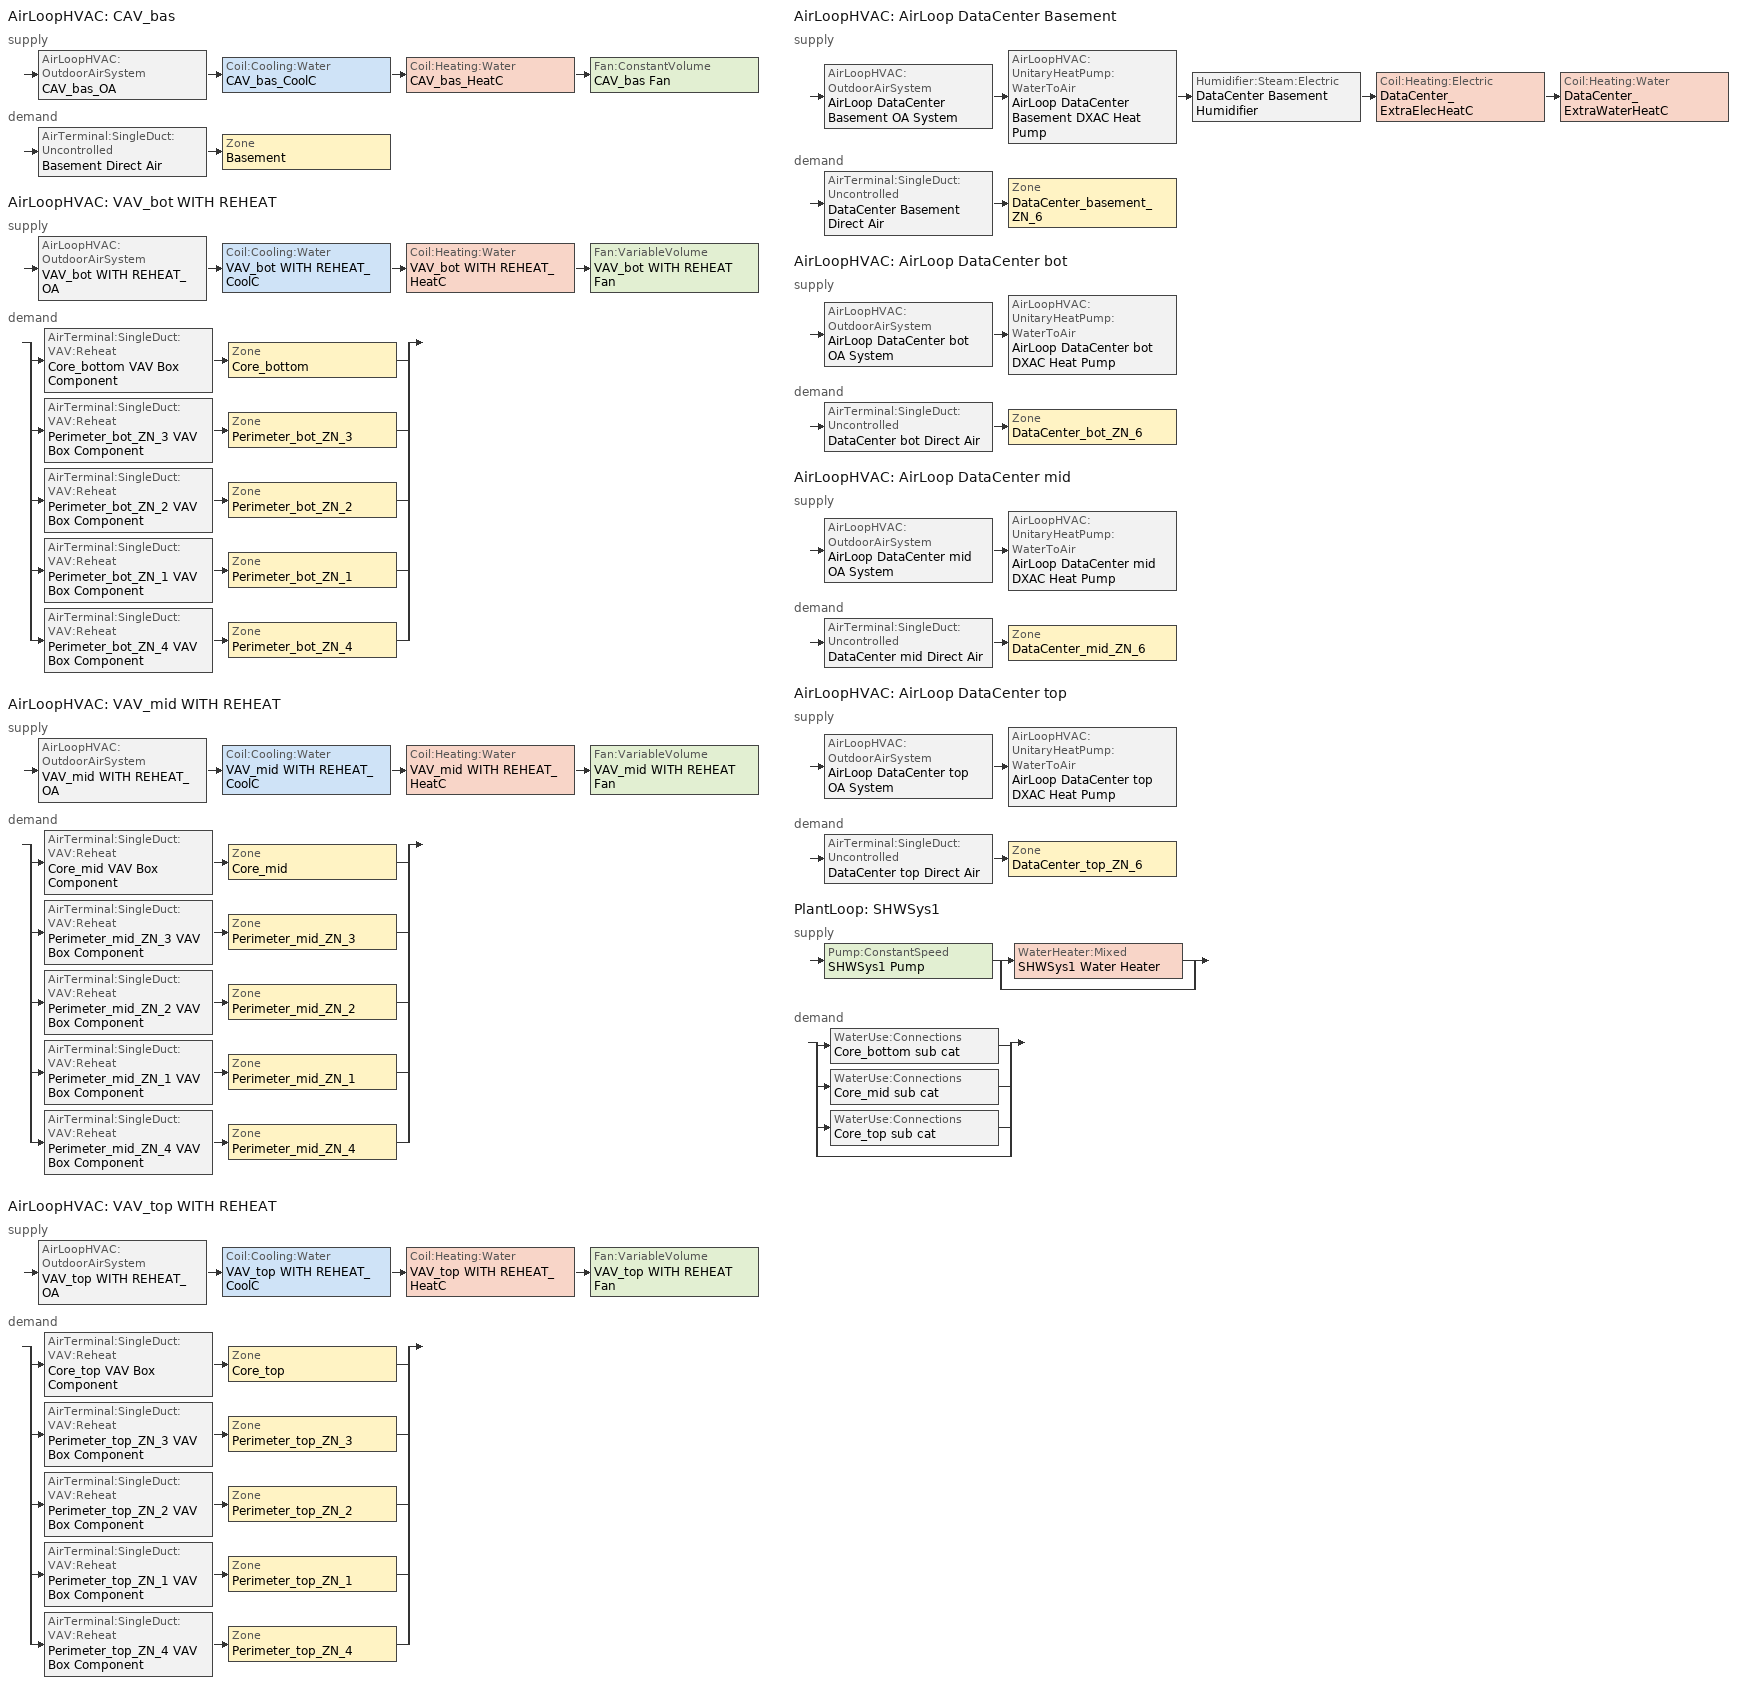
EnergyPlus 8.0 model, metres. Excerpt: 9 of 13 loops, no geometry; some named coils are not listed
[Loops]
AirLoopHVAC 'CAV_bas'
 supply: AirLoopHVAC:OutdoorAirSystem 'CAV_bas_OA' > Coil:Cooling:Water 'CAV_bas_CoolC' > Coil:Heating:Water 'CAV_bas_HeatC' > Fan:ConstantVolume 'CAV_bas Fan'
 demand: AirTerminal:SingleDuct:Uncontrolled 'Basement Direct Air' > Zone 'Basement'
AirLoopHVAC 'VAV_bot WITH REHEAT'
 supply: AirLoopHVAC:OutdoorAirSystem 'VAV_bot WITH REHEAT_OA' > Coil:Cooling:Water 'VAV_bot WITH REHEAT_CoolC' > Coil:Heating:Water 'VAV_bot WITH REHEAT_HeatC' > Fan:VariableVolume 'VAV_bot WITH REHEAT Fan'
 demand: split
  | AirTerminal:SingleDuct:VAV:Reheat 'Core_bottom VAV Box Component' > Zone 'Core_bottom'
  | AirTerminal:SingleDuct:VAV:Reheat 'Perimeter_bot_ZN_3 VAV Box Component' > Zone 'Perimeter_bot_ZN_3'
  | AirTerminal:SingleDuct:VAV:Reheat 'Perimeter_bot_ZN_2 VAV Box Component' > Zone 'Perimeter_bot_ZN_2'
  | AirTerminal:SingleDuct:VAV:Reheat 'Perimeter_bot_ZN_1 VAV Box Component' > Zone 'Perimeter_bot_ZN_1'
  | AirTerminal:SingleDuct:VAV:Reheat 'Perimeter_bot_ZN_4 VAV Box Component' > Zone 'Perimeter_bot_ZN_4'
AirLoopHVAC 'VAV_mid WITH REHEAT'
 supply: AirLoopHVAC:OutdoorAirSystem 'VAV_mid WITH REHEAT_OA' > Coil:Cooling:Water 'VAV_mid WITH REHEAT_CoolC' > Coil:Heating:Water 'VAV_mid WITH REHEAT_HeatC' > Fan:VariableVolume 'VAV_mid WITH REHEAT Fan'
 demand: split
  | AirTerminal:SingleDuct:VAV:Reheat 'Core_mid VAV Box Component' > Zone 'Core_mid'
  | AirTerminal:SingleDuct:VAV:Reheat 'Perimeter_mid_ZN_3 VAV Box Component' > Zone 'Perimeter_mid_ZN_3'
  | AirTerminal:SingleDuct:VAV:Reheat 'Perimeter_mid_ZN_2 VAV Box Component' > Zone 'Perimeter_mid_ZN_2'
  | AirTerminal:SingleDuct:VAV:Reheat 'Perimeter_mid_ZN_1 VAV Box Component' > Zone 'Perimeter_mid_ZN_1'
  | AirTerminal:SingleDuct:VAV:Reheat 'Perimeter_mid_ZN_4 VAV Box Component' > Zone 'Perimeter_mid_ZN_4'
AirLoopHVAC 'VAV_top WITH REHEAT'
 supply: AirLoopHVAC:OutdoorAirSystem 'VAV_top WITH REHEAT_OA' > Coil:Cooling:Water 'VAV_top WITH REHEAT_CoolC' > Coil:Heating:Water 'VAV_top WITH REHEAT_HeatC' > Fan:VariableVolume 'VAV_top WITH REHEAT Fan'
 demand: split
  | AirTerminal:SingleDuct:VAV:Reheat 'Core_top VAV Box Component' > Zone 'Core_top'
  | AirTerminal:SingleDuct:VAV:Reheat 'Perimeter_top_ZN_3 VAV Box Component' > Zone 'Perimeter_top_ZN_3'
  | AirTerminal:SingleDuct:VAV:Reheat 'Perimeter_top_ZN_2 VAV Box Component' > Zone 'Perimeter_top_ZN_2'
  | AirTerminal:SingleDuct:VAV:Reheat 'Perimeter_top_ZN_1 VAV Box Component' > Zone 'Perimeter_top_ZN_1'
  | AirTerminal:SingleDuct:VAV:Reheat 'Perimeter_top_ZN_4 VAV Box Component' > Zone 'Perimeter_top_ZN_4'
AirLoopHVAC 'AirLoop DataCenter Basement'
 supply: AirLoopHVAC:OutdoorAirSystem 'AirLoop DataCenter Basement OA System' > AirLoopHVAC:UnitaryHeatPump:WaterToAir 'AirLoop DataCenter Basement DXAC Heat Pump' > Humidifier:Steam:Electric 'DataCenter Basement Humidifier' > Coil:Heating:Electric 'DataCenter_ExtraElecHeatC' > Coil:Heating:Water 'DataCenter_ExtraWaterHeatC'
 demand: AirTerminal:SingleDuct:Uncontrolled 'DataCenter Basement Direct Air' > Zone 'DataCenter_basement_ZN_6'
AirLoopHVAC 'AirLoop DataCenter bot'
 supply: AirLoopHVAC:OutdoorAirSystem 'AirLoop DataCenter bot OA System' > AirLoopHVAC:UnitaryHeatPump:WaterToAir 'AirLoop DataCenter bot DXAC Heat Pump'
 demand: AirTerminal:SingleDuct:Uncontrolled 'DataCenter bot Direct Air' > Zone 'DataCenter_bot_ZN_6'
AirLoopHVAC 'AirLoop DataCenter mid'
 supply: AirLoopHVAC:OutdoorAirSystem 'AirLoop DataCenter mid OA System' > AirLoopHVAC:UnitaryHeatPump:WaterToAir 'AirLoop DataCenter mid DXAC Heat Pump'
 demand: AirTerminal:SingleDuct:Uncontrolled 'DataCenter mid Direct Air' > Zone 'DataCenter_mid_ZN_6'
AirLoopHVAC 'AirLoop DataCenter top'
 supply: AirLoopHVAC:OutdoorAirSystem 'AirLoop DataCenter top OA System' > AirLoopHVAC:UnitaryHeatPump:WaterToAir 'AirLoop DataCenter top DXAC Heat Pump'
 demand: AirTerminal:SingleDuct:Uncontrolled 'DataCenter top Direct Air' > Zone 'DataCenter_top_ZN_6'
PlantLoop 'SHWSys1'
 supply: Pump:ConstantSpeed 'SHWSys1 Pump' > split
  | WaterHeater:Mixed 'SHWSys1 Water Heater'
  | bypass
 demand: split
  | WaterUse:Connections 'Core_bottom sub cat'
  | WaterUse:Connections 'Core_mid sub cat'
  | WaterUse:Connections 'Core_top sub cat'
  | bypass
[Sizing:Zone] Zone Cooling Design Supply Air Temperature Input Method=SupplyAirTemperature; Zone Cooling Design Supply Air Temperature {C}=12.8; Zone Heating Design Supply Air Temperature Input Method=SupplyAirTemperature; Zone Heating Design Supply Air Temperature {C}=40; Zone Cooling Design Supply Air Humidity Ratio {kg-H2O/kg-air}=0.0085; Zone Heating Design Supply Air Humidity Ratio {kg-H2O/kg-air}=0.008; Zone Heating Sizing Factor=0; Cooling Design Air Flow Method=DesignDay; Cooling Design Air Flow Rate {m3/s}=0; Cooling Minimum Air Flow {m3/s}=0; Cooling Minimum Air Flow Fraction=0; Heating Design Air Flow Method=DesignDay; Heating Design Air Flow Rate {m3/s}=0
Name | Design Specification Outdoor Air Object | Zone Cooling Sizing Factor
Basement | SZ DSOA Basement | 0
Core_bottom | SZ DSOA Core_bottom | 0
Core_mid | SZ DSOA Core_mid | 0
Core_top | SZ DSOA Core_top | 0
Perimeter_bot_ZN_3 | SZ DSOA Perimeter_bot_ZN_3 | 0
Perimeter_bot_ZN_2 | SZ DSOA Perimeter_bot_ZN_2 | 0
Perimeter_bot_ZN_1 | SZ DSOA Perimeter_bot_ZN_1 | 0
Perimeter_bot_ZN_4 | SZ DSOA Perimeter_bot_ZN_4 | 0
Perimeter_mid_ZN_3 | SZ DSOA Perimeter_mid_ZN_3 | 0
Perimeter_mid_ZN_2 | SZ DSOA Perimeter_mid_ZN_2 | 0
Perimeter_mid_ZN_1 | SZ DSOA Perimeter_mid_ZN_1 | 0
Perimeter_mid_ZN_4 | SZ DSOA Perimeter_mid_ZN_4 | 0
Perimeter_top_ZN_3 | SZ DSOA Perimeter_top_ZN_3 | 0
Perimeter_top_ZN_2 | SZ DSOA Perimeter_top_ZN_2 | 0
Perimeter_top_ZN_1 | SZ DSOA Perimeter_top_ZN_1 | 0
Perimeter_top_ZN_4 | SZ DSOA Perimeter_top_ZN_4 | 0
DataCenter_basement_ZN_6 | SZ DSOA DataCenter_basement_ZN_6 | 1.2
DataCenter_bot_ZN_6 | SZ DSOA DataCenter_bot_ZN_6 | 1.2
DataCenter_mid_ZN_6 | SZ DSOA DataCenter_mid_ZN_6 | 1.2
DataCenter_top_ZN_6 | SZ DSOA DataCenter_top_ZN_6 | 1.2
[DesignSpecification:OutdoorAir]
Name | Outdoor Air Method | outside air flow per zone area {m3/s-m2} | Outdoor Air Flow per Zone {m3/s} | Outdoor Air Flow per Zone Floor Area {m3/s-m2} | Zone Outdoor Air Method | Outdoor Air Flow per Person {m3/s-person}
SZ DSOA Basement; SZ DSOA Core_bottom; SZ DSOA Core_mid; SZ DSOA Core_top; SZ DSOA Perimeter_bot_ZN_3; SZ DSOA Perimeter_bot_ZN_2; SZ DSOA Perimeter_bot_ZN_1; SZ DSOA Perimeter_bot_ZN_4; SZ DSOA Perimeter_mid_ZN_3; SZ DSOA Perimeter_mid_ZN_2; SZ DSOA Perimeter_mid_ZN_1; SZ DSOA Perimeter_mid_ZN_4; SZ DSOA Perimeter_top_ZN_3; SZ DSOA Perimeter_top_ZN_2; SZ DSOA Perimeter_top_ZN_1; SZ DSOA Perimeter_top_ZN_4 | Flow/Area | 0.000507968 | 0
SZ DSOA DataCenter_basement_ZN_6; SZ DSOA DataCenter_bot_ZN_6; SZ DSOA DataCenter_mid_ZN_6; SZ DSOA DataCenter_top_ZN_6 | Flow/Area |  | 0 | 0.000507968
CM DSOA Core_top; CM DSOA Perimeter_top_ZN_1; CM DSOA Perimeter_top_ZN_2; CM DSOA Perimeter_top_ZN_3; CM DSOA Perimeter_top_ZN_4; CM DSOA Core_bottom; CM DSOA Perimeter_bot_ZN_1; CM DSOA Perimeter_bot_ZN_2; CM DSOA Perimeter_bot_ZN_3; CM DSOA Perimeter_bot_ZN_4; CM DSOA Core_mid; CM DSOA Perimeter_mid_ZN_1; CM DSOA Perimeter_mid_ZN_2; CM DSOA Perimeter_mid_ZN_3; CM DSOA Perimeter_mid_ZN_4 |  |  |  | 0.000507968 | Sum | 1e-08
[Sizing:System] Type of Load to Size On=Sensible; Preheat Design Temperature {C}=7; Preheat Design Humidity Ratio {kgWater/kgDryAir}=0.008; Precool Design Temperature {C}=12.8; Precool Design Humidity Ratio {kgWater/kgDryAir}=0.008; Central Cooling Design Supply Air Temperature {C}=12.8; Sizing Option=Coincident; 100% Outdoor Air in Cooling=No; 100% Outdoor Air in Heating=No; Central Cooling Design Supply Air Humidity Ratio {kg-H2O/kg-Air}=0.0085; Central Heating Design Supply Air Humidity Ratio {kgWater/kgDryAir}=0.008; Cooling Design Air Flow Method=DesignDay; Cooling Design Air Flow Rate {m3/s}=0; Heating Design Air Flow Method=DesignDay; Heating Design Air Flow Rate {m3/s}=0; System Outdoor Air Method=ZoneSum
Name | Design Outdoor Air Flow Rate {m3/s} | Minimum System Air Flow Ratio | Central Heating Design Supply Air Temperature {C}
CAV_bas | AUTOSIZE | 1 | 40
VAV_bot WITH REHEAT; VAV_top WITH REHEAT | 2.98593 | 0.3 | 12.8
VAV_mid WITH REHEAT | 29.8592 | 0.3 | 12.8
AirLoop DataCenter Basement; AirLoop DataCenter bot; AirLoop DataCenter mid; AirLoop DataCenter top | autosize | 1 | 40
[Sizing:Plant]
SHWSys1: Loop Type=Heating; Design Loop Exit Temperature {C}=60; Loop Design Temperature Difference {deltaC}=5
[PlantLoop]
SHWSys1: Fluid Type=WATER; Plant Equipment Operation Scheme=SHWSys1 Loop Operation Scheme List; Maximum Loop Temperature {C}=60; Minimum Loop Temperature {C}=10; Maximum Loop Flow Rate {m3/s}=AUTOSIZE; Minimum Loop Flow Rate {m3/s}=0; Plant Loop Volume {m3}=AUTOSIZE; Load Distribution Scheme=Optimal
[PlantEquipmentOperationSchemes]
SHWSys1 Loop Operation Scheme List: Control Scheme 1=SHWSys1 Operation Scheme; Control Scheme 1 Schedule=PlantOnSched
[PlantEquipmentOperation:HeatingLoad]
SHWSys1 Operation Scheme: Load Range 1 Lower Limit {W}=0; Load Range 1 Upper Limit {W}=1000000000000000; Range 1 Equipment List=SHWSys1 Equipment List
[PlantEquipmentList]
SHWSys1 Equipment List: SHWSys1 Water Heater
[AirLoopHVAC]
Name | Design Supply Air Flow Rate {m3/s}
CAV_bas; VAV_bot WITH REHEAT; VAV_mid WITH REHEAT; VAV_top WITH REHEAT | AUTOSIZE
AirLoop DataCenter Basement; AirLoop DataCenter bot; AirLoop DataCenter mid; AirLoop DataCenter top | autosize
[SetpointManager:SingleZone:Reheat] Control Variable=Temperature; Minimum Supply Air Temperature {C}=10; Maximum Supply Air Temperature {C}=50
Name | Control Zone | Setpoint Node or NodeList
CAV_bas SupAirTemp Manager | Basement | CAV_bas Supply Equipment Outlet Node
DataCenter Basement SupAirTemp Manager | DataCenter_basement_ZN_6 | AirLoop DataCenter Basement Supply Air Outlet
DataCenter_bot_ZN_6 SupAirTemp Manager | DataCenter_bot_ZN_6 | AirLoop DataCenter bot Supply Air Outlet
DataCenter_mid_ZN_6 SupAirTemp Manager | DataCenter_mid_ZN_6 | AirLoop DataCenter mid Supply Air Outlet
DataCenter_top_ZN_6 SupAirTemp Manager | DataCenter_top_ZN_6 | AirLoop DataCenter top Supply Air Outlet
[SetpointManager:Scheduled] Control Variable=Temperature
Name | Schedule | Setpoint Node or NodeList
VAV_bot WITH REHEAT_HeatC SAT Manager | Heat-Supply-Air-Temp-Sch | VAV_bot WITH REHEAT Supply Equipment Outlet Node
VAV_mid WITH REHEAT_HeatC SAT Manager | Heat-Supply-Air-Temp-Sch | VAV_mid WITH REHEAT Supply Equipment Outlet Node
VAV_top WITH REHEAT_HeatC SAT Manager | Heat-Supply-Air-Temp-Sch | VAV_top WITH REHEAT Supply Equipment Outlet Node
SHWSys1 Loop Setpoint Manager | SHWSys1-Loop-Temp-Schedule | SHWSys1 Supply Outlet Node
[SetpointManager:SingleZone:Humidity:Minimum]
DataCenter_Basement Humidifier HUMRAT setpoint: Setpoint Node or NodeList=DataCenter_Humidifier-DataCenter_ExtraElecHeatCNode
[SetpointManager:MixedAir] Control Variable=Temperature
Name | Setpoint Node or NodeList
DataCenter_ExtraElecHeatC Air Temp Manager | DataCenter_ExtraElecHeatC-DataCenter_ExtraWaterHeatCNode
CAV_bas_CoolC SAT Manager | CAV_bas_CoolC-CAV_HeatCNode
CAV_bas_HeatC SAT Manager | CAV_bas_HeatC-CAV_FanNode
CAV_bas_OAMixed Air Temp Manager | CAV_bas_OA-CAV_CoolCNode
VAV_bot WITH REHEAT_CoolC SAT Manager | VAV_bot WITH REHEAT_CoolC-VAV WITH REHEAT_HeatCNode
VAV_bot WITH REHEAT_HeatC SAT Manager | VAV_bot WITH REHEAT_HeatC-VAV WITH REHEAT FanNode
VAV_bot WITH REHEAT_OAMixed Air Temp Manager | VAV_bot WITH REHEAT_OA-VAV WITH REHEAT_CoolCNode
VAV_mid WITH REHEAT_CoolC SAT Manager | VAV_mid WITH REHEAT_CoolC-VAV WITH REHEAT_HeatCNode
VAV_mid WITH REHEAT_HeatC SAT Manager | VAV_mid WITH REHEAT_HeatC-VAV WITH REHEAT FanNode
VAV_mid WITH REHEAT_OAMixed Air Temp Manager | VAV_mid WITH REHEAT_OA-VAV WITH REHEAT_CoolCNode
VAV_top WITH REHEAT_CoolC SAT Manager | VAV_top WITH REHEAT_CoolC-VAV WITH REHEAT_HeatCNode
VAV_top WITH REHEAT_HeatC SAT Manager | VAV_top WITH REHEAT_HeatC-VAV WITH REHEAT FanNode
VAV_top WITH REHEAT_OAMixed Air Temp Manager | VAV_top WITH REHEAT_OA-VAV WITH REHEAT_CoolCNode
DataCenter Basement OAMixed Air Temp Manager | DataCenter Basement Mixed Air Outlet
DataCenter bot OAMixed Air Temp Manager | DataCenter bot Mixed Air Outlet
DataCenter mid OAMixed Air Temp Manager | DataCenter mid Mixed Air Outlet
DataCenter top OAMixed Air Temp Manager | DataCenter top Mixed Air Outlet
[Controller:WaterCoil] Control Variable=Temperature; Actuator Variable=FLOW; Maximum Actuated Flow {m3/s}=AUTOSIZE; Minimum Actuated Flow {m3/s}=0
Name | Action | Controller Convergence Tolerance {deltaC}
CAV_bas_CoolC_Controller; VAV_bot WITH REHEAT_CoolC_Controller; VAV_mid WITH REHEAT_CoolC_Controller; VAV_top WITH REHEAT_CoolC_Controller | REVERSE
CAV_bas_HeatC_Controller; VAV_bot WITH REHEAT_HeatC_Controller; VAV_mid WITH REHEAT_HeatC_Controller; VAV_top WITH REHEAT_HeatC_Controller | NORMAL | 0.0001
DataCenter_bas_HeatC_Controller | NORMAL
[Controller:OutdoorAir] Economizer Control Action Type=ModulateFlow; Lockout Type=NoLockout; Minimum Limit Type=FixedMinimum; Minimum Outdoor Air Schedule=MinOA_MotorizedDamper_Sched
Name | Minimum Outdoor Air Flow Rate {m3/s} | Maximum Outdoor Air Flow Rate {m3/s} | Economizer Control Type | Economizer Maximum Limit Dry-Bulb Temperature {C} !- Economizer Maximum Limit Dry-Bulb Temperature {C} | Minimum Outdoor Air Flow Rate {m3/s}                      !- Minimum Outdoor Air Flow Rate {m3/s} | Economizer Maximum Limit Dry-Bulb Temperature {C}
CAV_bas_OA_Controller | AUTOSIZE | AUTOSIZE | DifferentialDryBulb | 12.7778
VAV_bot WITH REHEAT_OA_Controller; VAV_mid WITH REHEAT_OA_Controller |  | AUTOSIZE | DifferentialDryBulb | 12.7778 | AUTOSIZE
VAV_top WITH REHEAT_OA_Controller | AUTOSIZE | AUTOSIZE | DifferentialDryBulb |  |  | 12.7778
AirLoop DataCenter Basement OA Controller | autosize | autosize | NoEconomizer |  |  | 12.7778
AirLoop DataCenter bot OA Controller; AirLoop DataCenter mid OA Controller; AirLoop DataCenter top OA Controller | 0 | autosize | NoEconomizer | 12.7778
[Controller:MechanicalVentilation]
VAV_top WITH REHEAT_DCV: MinOA_MotorizedDamper_Sched, Yes, VentilationRateProcedure, Core_top, CM DSOA Core_top, CM DSZAD Core_top, Perimeter_top_ZN_1, CM DSOA Perimeter_top_ZN_1, CM DSZAD Perimeter_top_ZN_1, Perimeter_top_ZN_2, CM DSOA Perimeter_top_ZN_2, CM DSZAD Perimeter_top_ZN_2, Perimeter_top_ZN_3, CM DSOA Perimeter_top_ZN_3, CM DSZAD Perimeter_top_ZN_3, Perimeter_top_ZN_4, CM DSOA Perimeter_top_ZN_4, CM DSZAD Perimeter_top_ZN_4
VAV_bot WITH REHEAT_DCV: MinOA_MotorizedDamper_Sched, Yes, VentilationRateProcedure, Core_bottom, CM DSOA Core_bottom, CM DSZAD Core_bottom, Perimeter_bot_ZN_1, CM DSOA Perimeter_bot_ZN_1, CM DSZAD Perimeter_bot_ZN_1, Perimeter_bot_ZN_2, CM DSOA Perimeter_bot_ZN_2, CM DSZAD Perimeter_bot_ZN_2, Perimeter_bot_ZN_3, CM DSOA Perimeter_bot_ZN_3, CM DSZAD Perimeter_bot_ZN_3, Perimeter_bot_ZN_4, CM DSOA Perimeter_bot_ZN_4, CM DSZAD Perimeter_bot_ZN_4
VAV_mid WITH REHEAT_DCV: MinOA_MotorizedDamper_Sched, Yes, VentilationRateProcedure, Core_mid, CM DSOA Core_mid, CM DSZAD Core_mid, Perimeter_mid_ZN_1, CM DSOA Perimeter_mid_ZN_1, CM DSZAD Perimeter_mid_ZN_1, Perimeter_mid_ZN_2, CM DSOA Perimeter_mid_ZN_2, CM DSZAD Perimeter_mid_ZN_2, Perimeter_mid_ZN_3, CM DSOA Perimeter_mid_ZN_3, CM DSZAD Perimeter_mid_ZN_3, Perimeter_mid_ZN_4, CM DSOA Perimeter_mid_ZN_4, CM DSZAD Perimeter_mid_ZN_4
[DesignSpecification:ZoneAirDistribution]
CM DSZAD Core_top; CM DSZAD Core_bottom; CM DSZAD Core_mid: Zone Air Distribution Effectiveness in Cooling Mode 1=1; Zone Air Distribution Effectiveness in Heating Mode 1=1
CM DSZAD Perimeter_top_ZN_1; CM DSZAD Perimeter_bot_ZN_1; CM DSZAD Perimeter_mid_ZN_1: Zone Air Distribution Effectiveness in Cooling Mode 2=1; Zone Air Distribution Effectiveness in Heating Mode 2=1
CM DSZAD Perimeter_top_ZN_2; CM DSZAD Perimeter_bot_ZN_2; CM DSZAD Perimeter_mid_ZN_2: Zone Air Distribution Effectiveness in Cooling Mode 3=1; Zone Air Distribution Effectiveness in Heating Mode 3=1
CM DSZAD Perimeter_top_ZN_3; CM DSZAD Perimeter_bot_ZN_3; CM DSZAD Perimeter_mid_ZN_3: Zone Air Distribution Effectiveness in Cooling Mode 4=1; Zone Air Distribution Effectiveness in Heating Mode 4=1
CM DSZAD Perimeter_top_ZN_4; CM DSZAD Perimeter_bot_ZN_4; CM DSZAD Perimeter_mid_ZN_4: Zone Air Distribution Effectiveness in Cooling Mode 5=1; Zone Air Distribution Effectiveness in Heating Mode 5=1
[Zone equipment]
Basement: Basement Direct Air
Core_bottom: Core_bottom VAV Box Component
Core_mid: Core_mid VAV Box Component
Core_top: Core_top VAV Box Component
Perimeter_bot_ZN_3: Perimeter_bot_ZN_3 VAV Box Component
Perimeter_bot_ZN_2: Perimeter_bot_ZN_2 VAV Box Component
Perimeter_bot_ZN_1: Perimeter_bot_ZN_1 VAV Box Component
Perimeter_bot_ZN_4: Perimeter_bot_ZN_4 VAV Box Component
Perimeter_mid_ZN_3: Perimeter_mid_ZN_3 VAV Box Component
Perimeter_mid_ZN_2: Perimeter_mid_ZN_2 VAV Box Component
Perimeter_mid_ZN_1: Perimeter_mid_ZN_1 VAV Box Component
Perimeter_mid_ZN_4: Perimeter_mid_ZN_4 VAV Box Component
Perimeter_top_ZN_3: Perimeter_top_ZN_3 VAV Box Component
Perimeter_top_ZN_2: Perimeter_top_ZN_2 VAV Box Component
Perimeter_top_ZN_1: Perimeter_top_ZN_1 VAV Box Component
Perimeter_top_ZN_4: Perimeter_top_ZN_4 VAV Box Component
DataCenter_basement_ZN_6: DataCenter Basement Direct Air
DataCenter_bot_ZN_6: DataCenter bot Direct Air
DataCenter_mid_ZN_6: DataCenter mid Direct Air
DataCenter_top_ZN_6: DataCenter top Direct Air
[AirTerminal:SingleDuct:Uncontrolled]
Name | Availability Schedule | Maximum Air Flow Rate {m3/s}
Basement Direct Air | ALWAYS_ON | AUTOSIZE
DataCenter Basement Direct Air; DataCenter bot Direct Air; DataCenter mid Direct Air; DataCenter top Direct Air | Always_On | autosize
[AirTerminal:SingleDuct:VAV:Reheat] Availability Schedule=ALWAYS_ON; Maximum Air Flow Rate {m3/s}=AUTOSIZE; Zone Minimum Air Flow Input Method=Constant; Maximum Hot Water or Steam Flow Rate {m3/s}=AUTOSIZE; Minimum Hot Water or Steam Flow Rate {m3/s}=0; Convergence Tolerance=0.001; Damper Heating Action=Normal; Maximum Flow Fraction During Reheat=0.5; Maximum Reheat Air Temperature {C}=40
Name | Constant Minimum Air Flow Fraction | Reheat Coil | Constant Minimum Air Flow Fractionrac
Core_bottom VAV Box Component | 0.365905 | Core_bottom VAV Box Reheat Coil
Core_mid VAV Box Component |  | Core_mid VAV Box Reheat Coil | 0.369053
Core_top VAV Box Component |  | Core_top VAV Box Reheat Coil | 0.340915
Perimeter_bot_ZN_3 VAV Box Component | 0.3 | Perimeter_bot_ZN_3 VAV Box Reheat Coil
Perimeter_bot_ZN_2 VAV Box Component | 0.3 | Perimeter_bot_ZN_2 VAV Box Reheat Coil
Perimeter_bot_ZN_1 VAV Box Component | 0.3 | Perimeter_bot_ZN_1 VAV Box Reheat Coil
Perimeter_bot_ZN_4 VAV Box Component | 0.3 | Perimeter_bot_ZN_4 VAV Box Reheat Coil
Perimeter_mid_ZN_3 VAV Box Component | 0.3 | Perimeter_mid_ZN_3 VAV Box Reheat Coil
Perimeter_mid_ZN_2 VAV Box Component | 0.3 | Perimeter_mid_ZN_2 VAV Box Reheat Coil
Perimeter_mid_ZN_1 VAV Box Component | 0.3 | Perimeter_mid_ZN_1 VAV Box Reheat Coil
Perimeter_mid_ZN_4 VAV Box Component | 0.3 | Perimeter_mid_ZN_4 VAV Box Reheat Coil
Perimeter_top_ZN_3 VAV Box Component | 0.3 | Perimeter_top_ZN_3 VAV Box Reheat Coil
Perimeter_top_ZN_2 VAV Box Component | 0.3 | Perimeter_top_ZN_2 VAV Box Reheat Coil
Perimeter_top_ZN_1 VAV Box Component | 0.3 | Perimeter_top_ZN_1 VAV Box Reheat Coil
Perimeter_top_ZN_4 VAV Box Component | 0.3 | Perimeter_top_ZN_4 VAV Box Reheat Coil
[ZoneControl:Thermostat] Control Type Schedule=Dual Zone Control Type Sched
Name | Zone or ZoneList | Control 1
Basement Thermostat | Basement | Basement DualSPSched
Core_bottom Thermostat | Core_bottom | Core_bottom DualSPSched
Core_mid Thermostat | Core_mid | Core_mid DualSPSched
Core_top Thermostat | Core_top | Core_top DualSPSched
Perimeter_bot_ZN_3 Thermostat | Perimeter_bot_ZN_3 | Perimeter_bot_ZN_3 DualSPSched
Perimeter_bot_ZN_2 Thermostat | Perimeter_bot_ZN_2 | Perimeter_bot_ZN_2 DualSPSched
Perimeter_bot_ZN_1 Thermostat | Perimeter_bot_ZN_1 | Perimeter_bot_ZN_1 DualSPSched
Perimeter_bot_ZN_4 Thermostat | Perimeter_bot_ZN_4 | Perimeter_bot_ZN_4 DualSPSched
Perimeter_mid_ZN_3 Thermostat | Perimeter_mid_ZN_3 | Perimeter_mid_ZN_3 DualSPSched
Perimeter_mid_ZN_2 Thermostat | Perimeter_mid_ZN_2 | Perimeter_mid_ZN_2 DualSPSched
Perimeter_mid_ZN_1 Thermostat | Perimeter_mid_ZN_1 | Perimeter_mid_ZN_1 DualSPSched
Perimeter_mid_ZN_4 Thermostat | Perimeter_mid_ZN_4 | Perimeter_mid_ZN_4 DualSPSched
Perimeter_top_ZN_3 Thermostat | Perimeter_top_ZN_3 | Perimeter_top_ZN_3 DualSPSched
Perimeter_top_ZN_2 Thermostat | Perimeter_top_ZN_2 | Perimeter_top_ZN_2 DualSPSched
Perimeter_top_ZN_1 Thermostat | Perimeter_top_ZN_1 | Perimeter_top_ZN_1 DualSPSched
Perimeter_top_ZN_4 Thermostat | Perimeter_top_ZN_4 | Perimeter_top_ZN_4 DualSPSched
DataCenter Basement Thermostat | DataCenter_basement_ZN_6 | DataCenter Cooling Setpoints Dual SP Control
DataCenter bot Thermostat | DataCenter_bot_ZN_6 | DataCenter Cooling Setpoints Dual SP Control
DataCenter mid Thermostat | DataCenter_mid_ZN_6 | DataCenter Cooling Setpoints Dual SP Control
DataCenter top Thermostat | DataCenter_top_ZN_6 | DataCenter Cooling Setpoints Dual SP Control
[ThermostatSetpoint:DualSetpoint]
Name | Heating Setpoint Temperature Schedule | Cooling Setpoint Temperature Schedule | Heating Setpoint Temperature Schedule Nameating Se | Cooling Setpoint Temperature Schedule Nameedule Na
Basement DualSPSched | HTGSETP_SCH_CAV_bas | CLGSETP_SCH_NO_SETBACK
Core_bottom DualSPSched; Core_mid DualSPSched; Core_top DualSPSched; Perimeter_bot_ZN_3 DualSPSched; Perimeter_bot_ZN_2 DualSPSched; Perimeter_bot_ZN_1 DualSPSched; Perimeter_bot_ZN_4 DualSPSched; Perimeter_mid_ZN_3 DualSPSched; Perimeter_mid_ZN_2 DualSPSched; Perimeter_mid_ZN_1 DualSPSched; Perimeter_mid_ZN_4 DualSPSched; Perimeter_top_ZN_3 DualSPSched; Perimeter_top_ZN_2 DualSPSched; Perimeter_top_ZN_1 DualSPSched; Perimeter_top_ZN_4 DualSPSched |  |  | HTGSETP_SCH_YES_OPTIMUM | CLGSETP_SCH_NO_SETBACK
DataCenter Cooling Setpoints Dual SP Control | HTGSETP_DC_SCH | CLGSETP_DC_SCH
[WaterHeater:Mixed]
SHWSys1 Water Heater: Tank Volume {m3}=1.135624; Setpoint Temperature Schedule=SHWSys1 Water Heater Setpoint Temperature Schedule; Deadband Temperature Difference {deltaC}=2; Maximum Temperature Limit {C}=82.2222; Heater Control Type=Cycle; Heater Maximum Capacity {W}=87921.32; Heater Fuel Type=NATURALGAS; Heater Thermal Efficiency=0.803989; Off Cycle Parasitic Fuel Consumption Rate {W}=8376.58; Off Cycle Parasitic Fuel Type=NATURALGAS; Off Cycle Parasitic Heat Fraction to Tank=0.8; On Cycle Parasitic Fuel Consumption Rate {W}=8376.58; On Cycle Parasitic Fuel Type=NATURALGAS; Ambient Temperature Indicator=zone; Ambient Temperature Zone=BASEMENT; Off Cycle Loss Coefficient to Ambient Temperature {W/K}=11.2541; On Cycle Loss Coefficient to Ambient Temperature {W/K}=11.2541; Use Side Effectiveness=1; Source Side Effectiveness=1; Use Side Design Flow Rate {m3/s}=AUTOSIZE; Source Side Design Flow Rate {m3/s}=AUTOSIZE; Indirect Water Heating Recovery Time {hr}=1.5
[Pump:ConstantSpeed]
SHWSys1 Pump: Rated Flow Rate {m3/s}=AUTOSIZE; Rated Pump Head {Pa}=29891; Rated Power Consumption {W}=AUTOSIZE; Motor Efficiency=0.3; Fraction of Motor Inefficiencies to Fluid Stream=0; Pump Control Type=Intermittent
[Coil:Cooling:Water] Availability Schedule=ALWAYS_ON; Design Water Flow Rate {m3/s}=AUTOSIZE; Design Air Flow Rate {m3/s}=AUTOSIZE; Design Inlet Water Temperature {C}=AUTOSIZE; Design Inlet Air Temperature {C}=AUTOSIZE; Design Outlet Air Temperature {C}=AUTOSIZE; Design Inlet Air Humidity Ratio {kgWater/kgDryAir}=AUTOSIZE; Design Outlet Air Humidity Ratio {kgWater/kgDryAir}=AUTOSIZE; Type of Analysis=SimpleAnalysis; Heat Exchanger Configuration=CrossFlow
CAV_bas_CoolC; VAV_bot WITH REHEAT_CoolC; VAV_mid WITH REHEAT_CoolC; VAV_top WITH REHEAT_CoolC
[Coil:Heating:Water] Rated Inlet Water Temperature {C}=82.2; Rated Outlet Water Temperature {C}=71.1
Name | Availability Schedule | Performance Input Method | Rated Capacity {W} | Rated Inlet Air Temperature {C} | Rated Outlet Air Temperature {C} | Rated Ratio for Air and Water Convection | U-Factor Times Area Value {W/K} | Maximum Water Flow Rate {m3/s}
DataCenter_ExtraWaterHeatC | DataCenter_ExtraWaterHeatC_Sch | NominalCapacity | 0 | 16.6 | 32.2 | 0.5
CAV_bas_HeatC; VAV_bot WITH REHEAT_HeatC; VAV_mid WITH REHEAT_HeatC; VAV_top WITH REHEAT_HeatC | ALWAYS_ON | UFactorTimesAreaAndDesignWaterFlowRate | AUTOSIZE | 12.8 | 40 |  | AUTOSIZE | AUTOSIZE
[Coil:Heating:Electric] Efficiency=1
Name | Availability Schedule | Nominal Capacity {W}
DataCenter_ExtraElecHeatC | DataCenter_ExtraElecHeatC_Sch | 10000000
Heat Pump DX Supp Heating Coil AirLoop DataCenter Basement; Heat Pump DX Supp Heating Coil AirLoop DataCenter bot; Heat Pump DX Supp Heating Coil AirLoop DataCenter mid; Heat Pump DX Supp Heating Coil AirLoop DataCenter top | ALWAYS_OFF | autosize
[Humidifier:Steam:Electric]
DataCenter Basement Humidifier: Availability Schedule=ALWAYS_ON; Rated Capacity {m3/s}=3.72E-5; Rated Power {W}=100000; Rated Fan Power {W}=0; Standby Power {W}=0
[AirLoopHVAC:UnitaryHeatPump:WaterToAir] Availability Schedule=Always_On; Supply Air Flow Rate {m3/s}=autosize; Heating Convergence=0.001; Cooling Convergence=0.001; Maximum Cycling Rate {cycles/hr}=2.5; Heat Pump Time Constant {s}=60; Fraction of On-Cycle Power Use=0.01; Heat Pump Fan Delay Time {s}=60; Maximum Supply Air Temperature from Supplemental Heater {C}=50; Fan Placement=BlowThrough; Supply Air Fan Operating Mode Schedule=SupplyFanSch
Name | Controlling Zone or Thermostat Location | Supply Air Fan | Heating Coil | Cooling Coil | Supplemental Heating Coil
AirLoop DataCenter Basement DXAC Heat Pump | DataCenter_basement_ZN_6 | DataCenter Basement Supply Fan | Heat Pump HEATING Mode AirLoop DataCenter Basement | Heat Pump Cooling Mode AirLoop DataCenter Basement | Heat Pump DX Supp Heating Coil AirLoop DataCenter Basement
AirLoop DataCenter bot DXAC Heat Pump | DataCenter_bot_ZN_6 | DataCenter bot Supply Fan | Heat Pump HEATING Mode AirLoop DataCenter bot | Heat Pump Cooling Mode AirLoop DataCenter bot | Heat Pump DX Supp Heating Coil AirLoop DataCenter bot
AirLoop DataCenter mid DXAC Heat Pump | DataCenter_mid_ZN_6 | DataCenter mid Supply Fan | Heat Pump HEATING Mode AirLoop DataCenter mid | Heat Pump Cooling Mode AirLoop DataCenter mid | Heat Pump DX Supp Heating Coil AirLoop DataCenter mid
AirLoop DataCenter top DXAC Heat Pump | DataCenter_top_ZN_6 | DataCenter top Supply Fan | Heat Pump HEATING Mode AirLoop DataCenter top | Heat Pump Cooling Mode AirLoop DataCenter top | Heat Pump DX Supp Heating Coil AirLoop DataCenter top
[Fan:ConstantVolume]
CAV_bas Fan: Availability Schedule=HVACOperationSchd; Fan Efficiency=0.5915; Pressure Rise {Pa}=1110.54; Maximum Flow Rate {m3/s}=AUTOSIZE; Motor Efficiency=0.91; Motor In Airstream Fraction=1
[Fan:VariableVolume] Availability Schedule=HVACOperationSchd; Fan Efficiency=0.6045; Pressure Rise {Pa}=1389.42; Maximum Flow Rate {m3/s}=AUTOSIZE; Fan Power Minimum Flow Rate Input Method=Fraction; Fan Power Minimum Flow Fraction=0.25; Motor Efficiency=0.93; Motor In Airstream Fraction=1; Fan Power Coefficient 1=0.0408; Fan Power Coefficient 2=0.088; Fan Power Coefficient 3=-0.0729; Fan Power Coefficient 4=0.9437; Fan Power Coefficient 5=0
VAV_bot WITH REHEAT Fan; VAV_mid WITH REHEAT Fan; VAV_top WITH REHEAT Fan
[Fan:OnOff] Availability Schedule=Always_On; Maximum Flow Rate {m3/s}=autosize; Motor In Airstream Fraction=1
Name | Fan Efficiency | Pressure Rise {Pa} | Motor Efficiency
DataCenter Basement Supply Fan | 0.6084 | 1018.41 | 0.936
DataCenter bot Supply Fan; DataCenter mid Supply Fan; DataCenter top Supply Fan | 0.53625 | 622.5 | 0.825
[WaterUse:Equipment] Peak Flow Rate {m3/s}=3.66667e-05; Flow Rate Fraction Schedule=BLDG_SWH_SCH
Name | Target Temperature Schedule | Hot Water Supply Temperature Schedule | Zone | Sensible Fraction Schedule | Latent Fraction Schedule
Core_bottom sub cat | Core_bottom sub cat Temp Sched | Core_bottom sub catHot Supply Temp Sched | Core_bottom | Core_bottom sub cat Sensible fract sched | Core_bottom sub cat Latent fract sched
Core_mid sub cat | Core_mid sub cat Temp Sched | Core_mid sub catHot Supply Temp Sched | Core_mid | Core_mid sub cat Sensible fract sched | Core_mid sub cat Latent fract sched
Core_top sub cat | Core_top sub cat Temp Sched | Core_top sub catHot Supply Temp Sched | Core_top | Core_top sub cat Sensible fract sched | Core_top sub cat Latent fract sched
[WaterUse:Connections]
Name | Water Use Equipment 1
Core_bottom sub cat | Core_bottom sub cat
Core_mid sub cat | Core_mid sub cat
Core_top sub cat | Core_top sub cat
[EnergyManagementSystem:Sensor]
Name | Output:Variable or Output:Meter Index Key | Output:Variable or Output:Meter
DataCenter_Humidifier_Status | DataCenter Basement Humidifier | Humidifier Water Volume Flow Rate
DataCenter_HeatC_Status | HEAT PUMP HEATING MODE AIRLOOP DATACENTER BASEMENT | Heating Coil Electric Power
DataCenter_AfterHumidifier_Temp | DataCenter_Humidifier-DataCenter_ExtraElecHeatCNode | System Node Temperature
DataCenter_AfterElecHeatC_Temp | DataCenter_EXTRAELECHEATC-DataCenter_EXTRAWATERHEATCNODE | System Node Temperature
[EnergyManagementSystem:Actuator]
DataCenter_ExtraElecHeatC_SP: Actuated Component Unique=DataCenter_EXTRAELECHEATC-DataCenter_EXTRAWATERHEATCNODE; Actuated Component Type=System Node Setpoint; Actuated Component Control Type=Temperature Setpoint
[EnergyManagementSystem:OutputVariable]
DataCenter_ExtraElecHeatC_SP: EMS Variable=DataCenter_ExtraElecHeatC_SP; Type of Data in Variable=Averaged; Update Frequency=SystemTimeStep
[EnergyManagementSystem:InternalVariable] Internal Data Type=Fan Maximum Mass Flow Rate
Name | Internal Data Index Key
DataCenter_FanDesignMass | DataCenter Basement Supply Fan
CAV_bas_fan_size_mass | CAV_bas Fan
[Schedule:Compact]
DataCenter_ExtraElecHeatC_Sch; DataCenter_ExtraWaterHeatC_Sch; ALWAYS_ON; PlantOnSched; SupplyFanSch: Through: 12/31, For: AllDays, Until: 24:00, 1
ALWAYS_OFF: Through: 12/31, For: AllDays, Until: 24:00, 0
HVACOperationSchd: Through: 12/31, For: Weekdays SummerDesignDay, Until: 06:00, 0, Until: 22:00, 1, Until: 24:00, 0, For: Saturday WinterDesignDay, Until: 06:00, 0, Until: 18:00, 1, Until: 24:00, 0, For: Sunday Holidays AllOtherDays, Until: 24:00, 0
BLDG_SWH_SCH: Through: 12/31, For: Weekdays SummerDesignDay, Until: 05:00, 0, Until: 06:00, 0, Until: 07:00, 0.07, Until: 08:00, 0.19, Until: 09:00, 0.35, Until: 10:00, 0.38, Until: 11:00, 0.39, Until: 12:00, 0.47, Until: 13:00, 0.57, Until: 14:00, 0.54, Until: 15:00, 0.34, Until: 16:00, 0.33, Until: 17:00, 0.44, Until: 18:00, 0.26, Until: 19:00, 0.21, Until: 20:00, 0.15, Until: 21:00, 0.17, Until: 22:00, 0.08, Until: 24:00, 0.05, For: Saturday WinterDesignDay, Until: 05:00, 0, Until: 06:00, 0, Until: 07:00, 0.07, Until: 08:00, 0.11, Until: 09:00, 0.15, Until: 10:00, 0.21, Until: 11:00, 0.19, Until: 12:00, 0.23, Until: 13:00, 0.2, Until: 14:00, 0.19, Until: 15:00, 0.15, Until: 16:00, 0.13, Until: 17:00, 0.14, Until: 21:00, 0.07, Until: 22:00, 0.09, Until: 24:00, 0.05, For: Sunday Holidays AllOtherDays, Until: 06:00, 0, Until: 07:00, 0.07, Until: 11:00, 0.04, Until: 13:00, 0.06, Until: 14:00, 0.09, Until: 15:00, 0.06, Until: 21:00, 0.04, Until: 22:00, 0.07, Until: 24:00, 0.04
HTGSETP_SCH_YES_OPTIMUM: Through: 12/31, For: WinterDesignDay, Until: 05:00, 15.6, Until: 06:00, 17.6, Until: 07:00, 19.6, Until: 22:00, 21, Until: 24:00, 15.6, For: Weekdays, Until: 04:00, 15.6, Until: 05:00, 17.8, Until: 06:00, 20, Until: 22:00, 21, Until: 24:00, 15.6, For SummerDesignDay, Until: 24:00, 15.6, For: Saturday, Until: 04:00, 15.6, Until: 05:00, 17.8, Until: 06:00, 20, Until: 17:00, 21, Until: 24:00, 15.6, For: Sunday Holidays AllOtherDays, Until: 24:00, 15.6
HTGSETP_SCH_CAV_bas: Through: 12/31, For: WinterDesignDay, Until: 05:00, 15.6, Until: 06:00, 17.6, Until: 07:00, 19.6, Until: 22:00, 21, Until: 24:00, 15.6, For: Weekdays, Until: 04:00, 15.6, Until: 05:00, 21, Until: 06:00, 21, Until: 22:00, 21, Until: 24:00, 15.6, For SummerDesignDay, Until: 24:00, 15.6, For: Saturday, Until: 04:00, 15.6, Until: 05:00, 21, Until: 06:00, 21, Until: 17:00, 21, Until: 24:00, 15.6, For: Sunday Holidays AllOtherDays, Until: 24:00, 15.6
CLGSETP_SCH_NO_SETBACK: Through: 12/31, For: SummerDesignDay, Until: 05:00, 26.7, Until: 06:00, 25.7, Until: 07:00, 25, Until: 22:00, 24, Until: 24:00, 26.7, For: Weekdays, Until: 05:00, 24, Until: 06:00, 24, Until: 07:00, 24, Until: 22:00, 24, Until: 24:00, 24, For: Saturday, Until: 05:00, 24, Until: 06:00, 24, Until: 07:00, 24, Until: 17:00, 24, Until: 24:00, 24, For WinterDesignDay, Until: 24:00, 24, For: Sunday Holidays AllOtherDays, Until: 24:00, 24
MinOA_MotorizedDamper_Sched: Through: 12/31, For: Weekdays SummerDesignDay, Until: 07:00, 0, Until: 22:00, 1, Until: 24:00, 0, For: Saturday WinterDesignDay, Until: 07:00, 0, Until: 18:00, 1, Until: 24:00, 0, For: Sunday Holidays AllOtherDays, Until: 24:00, 0
Dual Zone Control Type Sched: Through: 12/31, For: AllDays, Until: 24:00, 4
Heat-Supply-Air-Temp-Sch: Through: 12/31, For: AllDays, Until: 24:00, 12.8
Core_bottom sub cat Latent fract sched; Core_mid sub cat Latent fract sched; Core_top sub cat Latent fract sched: Through: 12/31, For: AllDays, Until: 24:00, 0.05
Core_bottom sub cat Sensible fract sched; Core_mid sub cat Sensible fract sched; Core_top sub cat Sensible fract sched: Through: 12/31, For: AllDays, Until: 24:00, 0.2
Core_bottom sub cat Temp Sched; Core_mid sub cat Temp Sched; Core_top sub cat Temp Sched; SHWSys1-Loop-Temp-Schedule; SHWSys1 Water Heater Setpoint Temperature Schedule: Through: 12/31, For: AllDays, Until: 24:00, 60
Core_bottom sub catHot Supply Temp Sched; Core_mid sub catHot Supply Temp Sched; Core_top sub catHot Supply Temp Sched: Through: 12/31, For: AllDays, Until: 24:00, 55
CLGSETP_DC_SCH: THROUGH: 12/31, FOR SummerDesignDay, UNTIL: 24:00, 27, FOR WinterDesignDay, UNTIL: 24:00, 27, FOR:AllOtherDays, UNTIL: 24:00, 27
HTGSETP_DC_SCH: THROUGH: 12/31, FOR:AllDays, UNTIL: 24:00, 18
